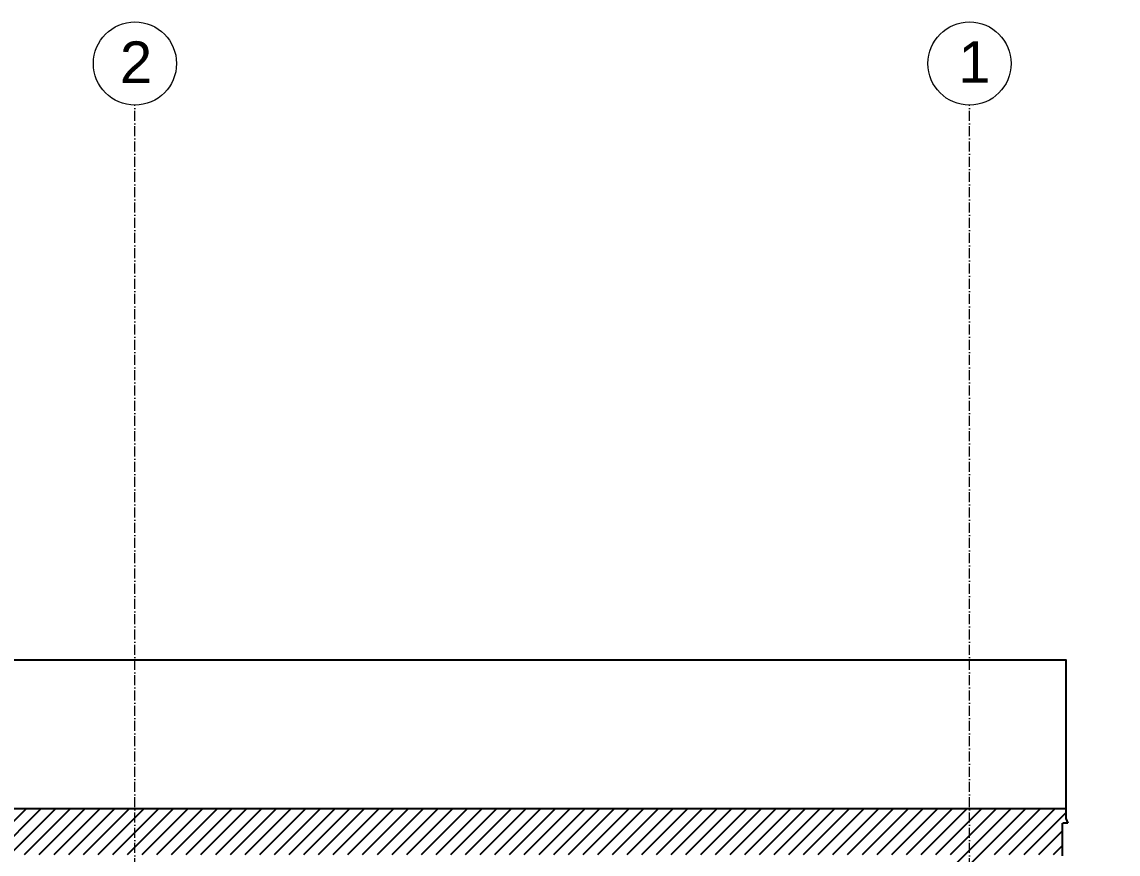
# Model space of a CAD drawing. Header units: millimetres. Extents: x 2499 to 8838, y 1331 to 6209.
# Drawn here: x 3158 to 3553.5, y 3911.1 to 4211.1 of the extents above; entities that cross this region are included whole.
import ezdxf

# ---------------------------------------------------------------- set-up
doc = ezdxf.new("R2010")
doc.units = ezdxf.units.MM
doc.header["$MEASUREMENT"] = 0
doc.linetypes.add('ACAD_ISO10W100', pattern=[18, 12, -3, 0, -3])
doc.layers.add('quote nuove', color=2, linetype='Continuous')
doc.layers.add('STRUTTURA', color=1, linetype='Continuous')
doc.styles.get("Standard").update_dxf_attribs({"font": 'Arial.ttf'})

msp = doc.modelspace()

# ---------------------------------------------------------------- hatches: boundary and pattern name
at = {"layer": 'STRUTTURA'}
h = msp.add_hatch(dxfattribs=at)
h.set_pattern_fill('ANSI31', color=0, scale=30)
h.set_pattern_definition([(45, (1527.054, 1769.8616), (-2.6516504, 2.6516504), [])])
h.paths.add_polyline_path([(2807.57, 3927.46), (2807.57, 3823.85), (2812.11, 3823.85), (2812.11, 3910.86), (3001.44, 3910.86), (3001.44, 3610.95), (2812.11, 3610.95), (2812.11, 3703.85), (2807.57, 3703.85), (2807.57, 3562.08), (2809.46, 3562.08), (2812.21, 3562.08), (2812.21, 3592.45), (3136.38, 3592.45), (3136.38, 3361.45), (3141.13, 3361.45), (3141.13, 3610.95), (3099.02, 3610.95), (3099.02, 3910.86), (3141.13, 3910.86), (3141.13, 3927.46)])
h.paths.add_polyline_path([(3090.23, 3910.86), (3090.23, 3610.95), (3010.23, 3610.95), (3010.23, 3910.86)], flags=16)
h.paths.add_polyline_path([(3090.23, 3782.95), (3090.23, 3610.95), (3050.23, 3610.95), (3010.23, 3610.95), (3010.23, 3782.95), (3050.23, 3782.95)], flags=0)
h.paths.add_polyline_path([(3085.13, 3777.86), (3085.13, 3616.05), (3055.32, 3616.05), (3055.32, 3777.86)], flags=0)
h.paths.add_polyline_path([(3045.13, 3777.86), (3045.13, 3616.05), (3015.32, 3616.05), (3015.32, 3777.86)], flags=0)
h.paths.add_polyline_path([(3198.75, 3927.46), (3141.13, 3927.46), (3141.13, 3910.86), (3162.63, 3910.86), (3198.75, 3910.86)])
h.paths.add_polyline_path([(3499.9, 3927.46), (3198.75, 3927.46), (3198.75, 3910.86), (3495, 3910.86), (3495, 3610.95), (3198.75, 3610.95), (3198.75, 3361.45), (3203.6, 3361.45), (3203.6, 3592.45), (3494.9, 3592.45), (3494.9, 3562.65), (3497.81, 3562.65), (3497.81, 3562.65), (3499.9, 3562.65)])
h.paths.add_polyline_path([(3504.5, 3469.31), (3499.9, 3469.31), (3499.9, 3361.45), (3504.5, 3361.45)])
h.paths.add_polyline_path([(3499.9, 3469.31), (3494.9, 3469.31), (3494.9, 3361.45), (3499.9, 3361.45)], flags=17)
h.paths.add_polyline_path([(3198.75, 3610.95), (3141.13, 3610.95), (3141.13, 3361.45), (3145.98, 3361.45), (3145.98, 3592.45), (3194, 3592.45), (3194, 3361.45), (3198.75, 3361.45)])
h.paths.add_polyline_path([(2812.21, 3442.01), (2811.14, 3442.01), (2807.57, 3442.01), (2807.57, 3361.45), (2812.21, 3361.45)])
h.paths.add_polyline_path([(2807.57, 3442.01), (2805.46, 3442.01), (2802.61, 3442.01), (2802.61, 3361.45), (2807.57, 3361.45)])
h.paths.add_polyline_path([(2807.57, 3703.85), (2805.36, 3703.85), (2802.61, 3703.85), (2802.61, 3562.08), (2803.67, 3562.08), (2807.57, 3562.08)])
h.paths.add_polyline_path([(3531.91, 3910.86), (3533.41, 3910.86), (3533.41, 3922.14), (3533.65, 3922.14), (3535.4, 3922.14), (3534.65, 3923.86), (3534.65, 3927.46), (3499.9, 3927.46), (3499.9, 3562.65), (3500.31, 3562.65), (3501.81, 3562.65), (3504.5, 3562.65), (3504.5, 3562.65), (3504.5, 3592.45), (3553.5, 3592.45), (3553.5, 3604.45), (3503.5, 3609.45), (3504.5, 3910.86), (3531.91, 3910.86)])

# ---------------------------------------------------------------- linework, layer by layer
at = {"layer": 'quote nuove', "color": 253, "linetype": 'ACAD_ISO10W100', "lineweight": 0, "ltscale": 0.3}
for p, q in [((3198.75, 3361.45), (3198.75, 4181.15)), ((3499.9, 3361.45), (3499.9, 4181.15))]:
    msp.add_line(p, q, dxfattribs=at)
at = {"layer": 'quote nuove', "color": 253, "lineweight": 0}
for centre in [(3198.75, 4196.15), (3499.9, 4196.15)]:
    msp.add_circle(centre, 15, dxfattribs=at)
at = {"layer": 'STRUTTURA'}
for p, q in [((3534.65, 3929.64), (3534.65, 3923.86)), ((3534.65, 3923.86), (3535.4, 3922.14)), ((3533.41, 3910.36), (3533.41, 3922.14)), ((3533.41, 3922.14), (3533.65, 3922.14)), ((3535.4, 3922.14), (3533.65, 3922.14))]:
    msp.add_line(p, q, dxfattribs=at)
for points in [[(2772.46, 3929.64), (2772.46, 3981.15), (3534.65, 3981.15), (3534.65, 3929.64)], [(2772.46, 3927.46), (3534.65, 3927.46)]]:
    msp.add_lwpolyline(points, dxfattribs=at)

# ---------------------------------------------------------------- texts
at = {"layer": 'quote nuove', "color": 253, "lineweight": 0, "char_height": 15, "attachment_point": 1}
for s, insert in [('2', (3193.32, 4204.12)), ('1', (3495.85, 4204.21))]:
    msp.add_mtext_dynamic_manual_height_columns(s, width=15.1923, gutter_width=12.5, heights=[0], dxfattribs=dict(at, insert=insert))

doc.saveas('drawing.dxf')
